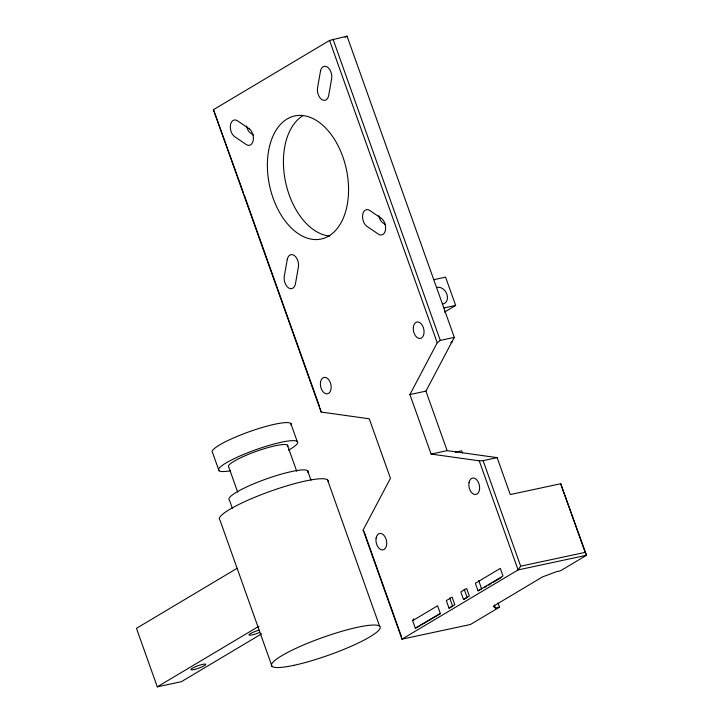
<?xml version="1.0" encoding="UTF-8"?>
<svg xmlns="http://www.w3.org/2000/svg" width="723" height="723" viewBox="0 0 723 723"><rect width="100%" height="100%" fill="white"/><g stroke="black" fill="none" stroke-linecap="round" stroke-linejoin="round"><path stroke-width="1.08" d="M498.011 603.127L499.457 607.193L470.429 624.5L401.979 639.159L363.127 530.058L390.447 478.292L369.263 418.798L321.111 412.038L320.126 408.17M499.457 607.193L495.445 608.052L493.231 606.308L542.584 576.873L556.412 571.694L560.415 570.836L586.543 555.264L560.687 483.75L510.275 494.55L497.135 457.641L483.1 460.65L479.241 460.813L431.089 454.062L409.905 394.568L437.225 342.801L440.28 340.379L454.306 337.379L347.049 36.15L329.561 40.452L213.448 109.688L321.111 412.038M497.135 457.641L447.121 450.628L425.937 391.125L454.306 337.379M440.379 613.782L415.336 628.242L412.643 620.668L413.692 618.78M479.241 460.813L518.093 569.923L586.543 555.264L585.124 552.381L520.687 566.19L518.093 569.923L401.979 639.159M345.115 37.307L347.049 36.15M444.446 312.119L455.644 305.44L445.576 277.153L433.945 279.647M450.754 342.648L452.652 341.518M237.09 568.323L136.457 628.332L157.298 686.85L181.346 681.699L261.663 633.809M157.298 686.85L258.897 626.263M412.643 620.668L437.605 605.784L440.298 613.357L415.336 628.242M449.01 608.16L454.812 604.699L452.119 597.126L446.317 600.596L449.01 608.16L452.589 606.1L449.679 597.912M463.524 599.512L469.326 596.05L466.633 588.477L460.831 591.938L463.524 599.512L467.103 597.442L464.193 589.254M478.039 590.854L503 575.969L500.307 568.395L475.345 583.28L478.039 590.854L481.617 588.784L478.707 580.605M484.69 587.428L486.615 586.281M488.54 585.133L491.432 583.407M493.357 582.259L501.066 577.659M444.021 307.935L455.644 305.44M409.905 394.568L425.937 391.125M431.089 454.062L447.121 450.628M455.327 452.191L461.672 450.836L462.422 452.932M253.366 135.047L250.691 133.231A8.92 5.558 77.9 0 1 246.561 125.983M385.594 224.69L382.919 222.883A8.92 5.558 77.9 0 1 378.789 215.635M213.448 109.688L243.461 192.86M363.127 530.058L364.085 531.613M560.687 483.75L585.124 552.381M333.014 39.159L440.28 340.379M483.1 460.65L520.687 566.19M329.561 40.452L437.225 342.801M494.36 604.997L495.445 608.052M244.211 194.975L319.367 406.046M364.455 532.67L401.663 637.162M327.492 479.837L379.584 626.136M290.782 423.398L297.198 441.446M307.618 470.7L310.971 480.108M287.429 445.106L296.728 471.233M237.704 492.164L228.775 467.085A31.478 5.088 -19.6 0 1 257.28 450.989A31.478 5.088 -19.6 0 1 287.646 446.434M219.006 470.745L212.58 452.697A41.961 6.778 -19.6 0 1 250.574 431.251A41.961 6.778 -19.6 0 1 291.062 425.178M232.399 508.368L229.417 500.009A41.961 6.778 -19.6 0 1 267.42 478.554A41.961 6.778 -19.6 0 1 307.908 472.481M272.065 666.425L219.964 520.126A57.704 9.327 -19.6 0 1 269.851 491.468A57.704 9.327 -19.6 0 1 328.17 481.328M230.357 470.809A41.961 6.778 -19.6 0 1 229.083 461.238A41.961 6.778 -19.6 0 1 284.211 441.663A41.961 6.778 -19.6 0 1 288.594 450.14M329.932 236.06A62.946 39.259 77.9 0 1 285.775 183A62.946 39.259 77.9 0 1 303.163 115.526M437.126 287.365A8.92 6.823 59.2 0 1 446.895 294.198A8.92 6.823 59.2 0 1 443.036 303.949M259.44 632.526A7.872 1.274 -19.6 0 1 248.983 634.948A7.872 1.274 -19.6 0 1 259.06 630.167M287.23 259.602L284.311 276.123A8.92 5.558 77.9 0 0 288.486 287.844A8.92 5.558 77.9 0 0 295.472 283.678L298.382 267.158A8.92 5.558 77.9 0 0 294.207 255.436A8.92 5.558 77.9 0 0 287.23 259.602M320.47 71.279L317.551 87.799A8.92 5.558 77.9 0 0 321.726 99.521A8.92 5.558 77.9 0 0 328.712 95.364L331.622 78.843A8.92 5.558 77.9 0 0 327.447 67.122A8.92 5.558 77.9 0 0 320.47 71.279M249.055 128.649L237.46 120.786A8.92 5.558 77.9 0 0 230.483 124.943A8.92 5.558 77.9 0 0 234.659 136.665L246.254 144.528A8.92 5.558 77.9 0 0 253.231 140.37A8.92 5.558 77.9 0 0 249.055 128.649M381.283 218.292L369.679 210.429A8.92 5.558 77.9 0 0 362.702 214.595A8.92 5.558 77.9 0 0 366.877 226.317L378.481 234.18A8.92 5.558 77.9 0 0 385.458 230.013A8.92 5.558 77.9 0 0 381.283 218.292M293.89 665.323A57.704 9.327 -19.6 0 0 379.982 628.585A57.704 9.327 -19.6 0 0 303.597 644.943A57.704 9.327 -19.6 0 0 293.89 665.323M413.411 326.66A8.396 5.233 77.9 0 0 420.144 338.472A8.396 5.233 77.9 0 0 422.431 325.522A8.396 5.233 77.9 0 0 413.411 326.66M320.524 382.051A8.396 5.233 77.9 0 0 327.257 393.863A8.396 5.233 77.9 0 0 329.543 380.913A8.396 5.233 77.9 0 0 320.524 382.051M268.604 150.791A62.946 39.259 77.9 0 0 319.078 239.385A62.946 39.259 77.9 0 0 336.222 142.268A62.946 39.259 77.9 0 0 268.604 150.791M376.096 538.102A8.396 5.233 77.9 0 0 382.819 549.914A8.396 5.233 77.9 0 0 385.106 536.972A8.396 5.233 77.9 0 0 376.096 538.102M468.983 482.711A8.396 5.233 77.9 0 0 475.716 494.523A8.396 5.233 77.9 0 0 478.002 481.581A8.396 5.233 77.9 0 0 468.983 482.711M193.999 669.561A7.872 1.274 -19.6 0 0 205.739 664.545A7.872 1.274 -19.6 0 0 195.318 666.778A7.872 1.274 -19.6 0 0 193.999 669.561"/></g></svg>
